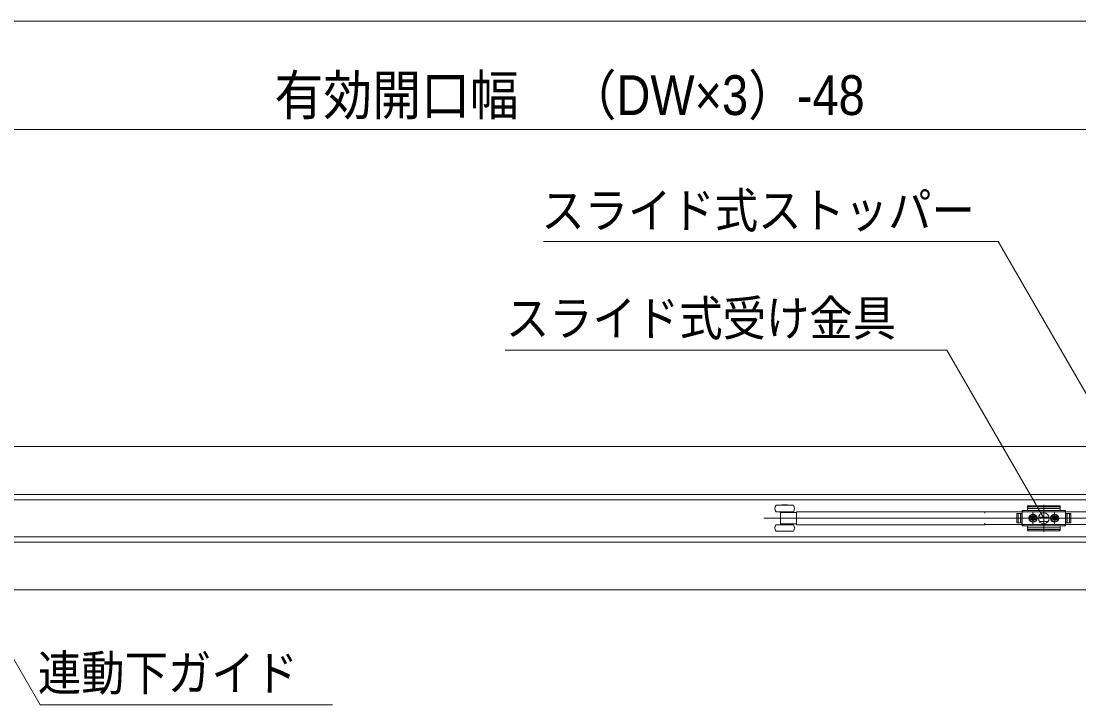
# Model space of a CAD drawing. Units: millimetres, scale not verified. Extents: x -6062 to 6062, y -3045 to 3045.
# Drawn here: x -3117 to -2142, y 1140 to 1770 of the extents above; entities that cross this region are included whole.
import ezdxf
from ezdxf.enums import TextEntityAlignment as Align

# ---------------------------------------------------------------- set-up
doc = ezdxf.new("R2010")
doc.units = ezdxf.units.MM
doc.header["$LTSCALE"] = 20
for name, color, linetype, lineweight in [('0-0_2寸法-1', 7, 'Continuous', 9), ('0-2_2寸法-3', 7, 'Continuous', 9), ('0-3_3一般', 7, 'Continuous', 9)]:
    doc.layers.add(name, color=color, linetype=linetype, lineweight=lineweight)
doc.styles.add('ＭＳ ゴシック', font='')
doc.styles.add('ＭＳ Ｐゴシック', font='')
doc.styles.get('ＭＳ ゴシック').set_extended_font_data('MS Gothic')
doc.styles.get('ＭＳ Ｐゴシック').set_extended_font_data('MS PGothic')

# ---------------------------------------------------------------- blocks, each defined once
blk = doc.blocks.new('グループ-133')
at = {"layer": '0-3_3一般'}
for p, q in [((-75990, 26676.9), (19030, 26676.9)), ((-75990, 26676.9), (19030, 26676.9)), ((-12401.2, 26476.9), (-12676, 26476.9)), ((-12401.2, 26356.9), (-12676, 26356.9)), ((-12596, 26325.5), (-12596, 26325.3)), ((-12596, 26148.4), (-12596, 26325.3)), ((-12591, 26356.9), (-12591, 26342.9)), ((-12591, 26342.9), (-12584.8, 26342.9)), ((-12584.8, 26342.9), (-12570.1, 26342.9)), ((-12570.1, 26342.9), (-12516, 26342.9)), ((-12466, 26484.9), (-12566, 26484.9)), ((-12566, 26484.9), (-12566, 26476.9)), ((-12516, 26342.9), (-12296, 26342.9)), ((-12466, 26476.9), (-12466, 26484.9)), ((-12441, 26342.9), (-12441, 26356.9)), ((-12356, 26476.9), (-12401.2, 26476.9)), ((-12356, 26356.9), (-12401.2, 26356.9)), ((-12296, 26356.9), (-12276, 26356.9)), ((-12296, 26340.2), (-12296, 26356.9)), ((-12296, 26340.2), (-12296, 26322.9)), ((-12296, 26150.9), (-12296, 26322.9)), ((-8830, 26356.9), (-12276, 26356.9)), ((-8830, 26329.9), (-8830, 26356.9)), ((-8238, 26321.9), (-8140, 26321.9)), ((-8238, 26151.9), (-8238, 26321.9)), ((-8140, 26321.9), (-8228, 26321.9)), ((-8214, 26321.9), (-8214, 26151.9)), ((-8168, 26321.9), (-8168, 26151.9)), ((-8164, 26151.9), (-8164, 26321.9)), ((-8120, 26376.9), (-8140, 26356.9)), ((-8140, 26376.9), (-8140, 26321.9)), ((-8050, 26376.9), (-8140, 26376.9)), ((-8140, 26096.9), (-8140, 26376.9)), ((-8140, 26321.9), (-8140, 26366.9)), ((-8140, 26151.9), (-8140, 26321.9)), ((-8130, 26376.9), (-7350, 26376.9)), ((-8040, 26436.1), (-8040, 26456.7)), ((-8040, 26436.1), (-8040, 26386.9)), ((-7440, 26413.9), (-8040, 26413.9)), ((-7450, 26466.7), (-8030, 26466.7)), ((-7450, 26446.1), (-8030, 26446.1)), ((-7940, 26113.9), (-7940, 26358.3)), ((-7940, 26341.9), (-7940, 26131.9)), ((-7740, 26485.4), (-7740, 25989.2)), ((-7740, 26394.2), (-7740, 26073.1)), ((-7540, 26113.9), (-7540, 26358.3)), ((-7540, 26341.9), (-7540, 26131.9)), ((-7440, 26446.1), (-7440, 26456.7)), ((-7440, 26436.1), (-7440, 26446.1)), ((-7440, 26386.9), (-7440, 26436.1)), ((-7340, 26376.9), (-7430, 26376.9)), ((-7340, 26356.9), (-7360, 26376.9)), ((-7340, 26376.9), (-7340, 26096.9)), ((-7340, 26366.9), (-7340, 26321.9)), ((-7340, 26321.9), (-7242, 26321.9)), ((-7340, 26321.9), (-7340, 26151.9)), ((-7340, 26321.9), (-7252, 26321.9)), ((-7316, 26321.9), (-7316, 26151.9)), ((-7312, 26151.9), (-7312, 26321.9)), ((-7266, 26151.9), (-7266, 26321.9)), ((-7242, 26321.9), (-7242, 26151.9)), ((-4778, 26236.9), (-12898, 26236.9)), ((-12596, 26144.9), (-12596, 26145)), ((-12591, 26130.9), (-12591, 26116.9)), ((-12516, 26130.9), (-12570.1, 26130.9)), ((-12296, 26130.9), (-12516, 26130.9)), ((-12441, 26116.9), (-12441, 26130.9)), ((-12296, 26150.9), (-12296, 26133.6)), ((-7203.1, 26236.9), (-8301.1, 26236.9)), ((-8291.7, 26236.9), (-7193.7, 26236.9)), ((-8238, 26311.9), (-8238, 26161.9)), ((-8140, 26151.9), (-8238, 26151.9)), ((-8228, 26151.9), (-8140, 26151.9)), ((-8140, 26106.9), (-8140, 26151.9)), ((-8140, 26151.9), (-8140, 26096.9)), ((-8063, 26236.9), (-7815, 26236.9)), ((-8045, 26236.9), (-8025, 26236.9)), ((-8025, 26236.9), (-8005, 26236.9)), ((-8005, 26236.9), (-7835, 26236.9)), ((-7984, 26236.9), (-7896, 26236.9)), ((-7980.1, 26245.5), (-7960.5, 26246.6)), ((-7959.8, 26242.9), (-7980.1, 26245.5)), ((-7959.8, 26230.8), (-7980.1, 26228.3)), ((-7980.1, 26228.3), (-7960.5, 26227.2)), ((-7960.5, 26246.6), (-7953.2, 26250)), ((-7956.7, 26242.9), (-7960.5, 26246.6)), ((-7956.7, 26230.9), (-7960.5, 26227.2)), ((-7960.5, 26227.2), (-7953.2, 26223.7)), ((-7956.7, 26242.9), (-7959.8, 26242.9)), ((-7956.7, 26230.9), (-7959.8, 26230.8)), ((-7949.4, 26246.3), (-7956.7, 26242.9)), ((-7949.4, 26227.5), (-7956.7, 26230.9)), ((-7949.7, 26257.4), (-7953.2, 26250)), ((-7953.2, 26250), (-7949.4, 26246.3)), ((-7953.2, 26223.7), (-7949.4, 26227.5)), ((-7949.7, 26216.4), (-7953.2, 26223.7)), ((-7948.6, 26277.1), (-7949.7, 26257.4)), ((-7946, 26253.6), (-7949.7, 26257.4)), ((-7946, 26220.1), (-7949.7, 26216.4)), ((-7948.6, 26196.7), (-7949.7, 26216.4)), ((-7949.4, 26246.3), (-7946, 26253.6)), ((-7949.4, 26227.5), (-7946, 26220.1)), ((-7946.1, 26256.7), (-7948.6, 26277.1)), ((-7946.1, 26217.1), (-7948.6, 26196.7)), ((-7946, 26253.6), (-7946.1, 26256.7)), ((-7946, 26220.1), (-7946.1, 26217.1)), ((-7940, 26313.4), (-7940, 26161.5)), ((-7940, 26192.9), (-7940, 26280.9)), ((-7934, 26253.6), (-7930.3, 26257.4)), ((-7934, 26253.6), (-7933.9, 26256.7)), ((-7930.6, 26246.3), (-7934, 26253.6)), ((-7930.6, 26227.5), (-7934, 26220.1)), ((-7934, 26220.1), (-7933.9, 26217.1)), ((-7934, 26220.1), (-7930.3, 26216.4)), ((-7933.9, 26256.7), (-7931.4, 26277.1)), ((-7933.9, 26217.1), (-7931.4, 26196.7)), ((-7931.4, 26277.1), (-7930.3, 26257.4)), ((-7931.4, 26196.7), (-7930.3, 26216.4)), ((-7926.8, 26250), (-7930.6, 26246.3)), ((-7930.6, 26246.3), (-7923.3, 26242.9)), ((-7930.6, 26227.5), (-7923.3, 26230.9)), ((-7926.8, 26223.7), (-7930.6, 26227.5)), ((-7930.3, 26257.4), (-7926.8, 26250)), ((-7930.3, 26216.4), (-7926.8, 26223.7)), ((-7919.5, 26246.6), (-7926.8, 26250)), ((-7919.5, 26227.2), (-7926.8, 26223.7)), ((-7923.3, 26242.9), (-7919.5, 26246.6)), ((-7923.3, 26242.9), (-7920.2, 26242.9)), ((-7923.3, 26230.9), (-7920.2, 26230.8)), ((-7923.3, 26230.9), (-7919.5, 26227.2)), ((-7920.2, 26242.9), (-7899.9, 26245.5)), ((-7920.2, 26230.8), (-7899.9, 26228.3)), ((-7899.9, 26245.5), (-7919.5, 26246.6)), ((-7899.9, 26228.3), (-7919.5, 26227.2)), ((-7663, 26236.9), (-7415, 26236.9)), ((-7645, 26236.9), (-7625, 26236.9)), ((-7625, 26236.9), (-7605, 26236.9)), ((-7605, 26236.9), (-7435, 26236.9)), ((-7584, 26236.9), (-7496, 26236.9)), ((-7556.7, 26242.9), (-7559.8, 26242.9)), ((-7556.7, 26230.9), (-7559.8, 26230.8)), ((-7540, 26192.9), (-7540, 26280.9)), ((-7523.3, 26242.9), (-7520.2, 26242.9)), ((-7523.3, 26230.9), (-7520.2, 26230.8)), ((-7242, 26151.9), (-7340, 26151.9)), ((-7340, 26151.9), (-7340, 26106.9)), ((-7252, 26151.9), (-7340, 26151.9)), ((-7242, 26161.9), (-7242, 26311.9)), ((-12676, 26116.9), (-12356, 26116.9)), ((-12676, 25996.9), (-12356, 25996.9)), ((-8810, 26119.9), (-8830, 26119.9)), ((-6130, 26119.9), (-8810, 26119.9)), ((-8140, 26116.9), (-8120, 26096.9)), ((-8140, 26096.9), (-8050, 26096.9)), ((-7350, 26096.9), (-8130, 26096.9)), ((-8040, 26086.9), (-8040, 26037.7)), ((-8040, 26059.9), (-7440, 26059.9)), ((-8040, 26037.7), (-8040, 26027.7)), ((-8040, 26027.7), (-8040, 26017.1)), ((-8030, 26027.7), (-7450, 26027.7)), ((-8030, 26007.1), (-7450, 26007.1)), ((-7440, 26037.7), (-7440, 26086.9)), ((-7440, 26037.7), (-7440, 26027.7)), ((-7440, 26017.1), (-7440, 26027.7)), ((-7430, 26096.9), (-7340, 26096.9)), ((-7360, 26096.9), (-7340, 26116.9)), ((-75990, 25796.9), (19030, 25796.9)), ((-75990, 24916.9), (19030, 24916.9))]:
    blk.add_line(p, q, dxfattribs=at)
for points in [[(-75990, 26676.9), (-75990, 27556.9), (19030, 27556.9), (19030, 26676.9)], [(-12596, 26328.9), (-12596, 26329), (-12596, 26329), (-12596, 26329.1), (-12596, 26329.1), (-12596, 26329.2), (-12596, 26329.2), (-12596, 26329.2), (-12596, 26329.2), (-12596, 26329.2), (-12596, 26329.2), (-12596, 26329.2), (-12596, 26329.1), (-12596, 26329.1), (-12596, 26329), (-12596, 26328.9), (-12596, 26328.9), (-12596, 26328.8), (-12596, 26328.7), (-12596, 26328.5), (-12596, 26328.4), (-12596, 26328.3), (-12596, 26328.1), (-12596, 26328), (-12596, 26327.8), (-12596, 26327.7), (-12596, 26327.5), (-12596, 26327.4), (-12596, 26327.2), (-12596, 26327.1), (-12596, 26326.9), (-12596, 26326.7), (-12596, 26326.6), (-12596, 26326.4), (-12596, 26326.3), (-12596, 26326.1), (-12596, 26326), (-12596, 26325.8), (-12596, 26325.7), (-12596, 26325.5)], [(-8830, 26353.9), (-8810, 26353.9), (-6130, 26353.9), (-6110, 26353.9), (-6110, 26329.9), (-6110, 26143.9)], [(-12596, 26148.4), (-12596, 26148.3), (-12596, 26148.1), (-12596, 26148), (-12596, 26147.8), (-12596, 26147.7), (-12596, 26147.5), (-12596, 26147.4), (-12596, 26147.2), (-12596, 26147.1), (-12596, 26146.9), (-12596, 26146.8), (-12596, 26146.6), (-12596, 26146.4), (-12596, 26146.3), (-12596, 26146.1), (-12596, 26146), (-12596, 26145.8), (-12596, 26145.7), (-12596, 26145.5), (-12596, 26145.4), (-12596, 26145.3), (-12596, 26145.2), (-12596, 26145.1), (-12596, 26145), (-12596, 26144.9), (-12596, 26144.8), (-12596, 26144.8), (-12596, 26144.7), (-12596, 26144.7), (-12596, 26144.7), (-12596, 26144.6), (-12596, 26144.6), (-12596, 26144.6), (-12596, 26144.7), (-12596, 26144.7), (-12596, 26144.7), (-12596, 26144.8), (-12596, 26144.8), (-12596, 26144.9)], [(-12570.1, 26130.9), (-12584.8, 26130.9), (-12591, 26130.9)], [(-12276, 26116.9), (-12296, 26116.9), (-12296, 26133.6)], [(-12276, 26116.9), (-8830, 26116.9), (-8830, 26143.9)], [(-7559.8, 26242.9), (-7580.1, 26245.5), (-7560.5, 26246.6)], [(-7559.8, 26230.8), (-7580.1, 26228.3), (-7560.5, 26227.2)], [(-7549.4, 26246.3), (-7556.7, 26242.9), (-7560.5, 26246.6), (-7553.2, 26250)], [(-7549.4, 26227.5), (-7546, 26220.1), (-7549.7, 26216.4), (-7553.2, 26223.7)], [(-7546, 26253.6), (-7546.1, 26256.7), (-7548.6, 26277.1), (-7549.7, 26257.4)], [(-7546, 26220.1), (-7546.1, 26217.1), (-7548.6, 26196.7), (-7549.7, 26216.4)], [(-7534, 26253.6), (-7533.9, 26256.7), (-7531.4, 26277.1), (-7530.3, 26257.4)], [(-7530.6, 26246.3), (-7534, 26253.6), (-7530.3, 26257.4), (-7526.8, 26250)], [(-7534, 26220.1), (-7533.9, 26217.1), (-7531.4, 26196.7), (-7530.3, 26216.4)], [(-7530.6, 26227.5), (-7523.3, 26230.9), (-7519.5, 26227.2), (-7526.8, 26223.7)], [(-7520.2, 26242.9), (-7499.9, 26245.5), (-7519.5, 26246.6)], [(-7520.2, 26230.8), (-7499.9, 26228.3), (-7519.5, 26227.2)], [(-75990, 24916.9), (-75990, 25796.9), (19030, 25796.9), (19030, 24916.9)]]:
    blk.add_lwpolyline(points, dxfattribs=at)
for points in [[(-4958, 25896.9), (-28322, 25896.9), (-28322, 26576.9), (-4958, 26576.9)], [(-7549.4, 26227.5), (-7556.7, 26230.9), (-7560.5, 26227.2), (-7553.2, 26223.7)], [(-7549.4, 26246.3), (-7546, 26253.6), (-7549.7, 26257.4), (-7553.2, 26250)], [(-7530.6, 26227.5), (-7534, 26220.1), (-7530.3, 26216.4), (-7526.8, 26223.7)], [(-7530.6, 26246.3), (-7523.3, 26242.9), (-7519.5, 26246.6), (-7526.8, 26250)]]:
    blk.add_lwpolyline(points, close=True, dxfattribs=at)
for centre, radius in [((-7940, 26236.9), 75), ((-7940, 26236.9), 65), ((-7940, 26236.9), 42), ((-7940, 26236.9), 40), ((-7940, 26236.9), 40), ((-7940, 26236.9), 32.4), ((-7940, 26236.9), 30), ((-7540, 26236.9), 75), ((-7540, 26236.9), 65), ((-7540, 26236.9), 42), ((-7540, 26236.9), 40), ((-7540, 26236.9), 40), ((-7540, 26236.9), 32.4), ((-7540, 26236.9), 30)]:
    blk.add_circle(centre, radius, dxfattribs=at)
for centre, radius, start, end in [((-12596, 26416.9), 100, 143.1301, 216.8699), ((-12576, 26329.6), 20, 137.45665, 180.25028), ((-12436, 26416.9), 100, 323.1301, 36.8699), ((-8228, 26311.9), 10, 90, 180), ((-8130, 26366.9), 10, 90, 180), ((-8050, 26386.9), 10, 270, 0), ((-8030, 26456.7), 10, 90, 180), ((-8030, 26436.1), 10, 90, 180), ((-7450, 26456.7), 10, 0, 90), ((-7450, 26436.1), 10, 0, 90), ((-7430, 26386.9), 10, 180, 270), ((-7350, 26366.9), 10, 0, 90), ((-7252, 26311.9), 10, 0, 90), ((-12576, 26144.2), 20, 179.75095, 224.06049), ((-8228, 26161.9), 10, 180, 270), ((-7935, 26236.9), 46, 169.19486, 180), ((-7935, 26236.9), 46, 180, 190.80514), ((-7940, 26236.9), 20.7, 162.98773, 197.01227), ((-7940, 26231.9), 46, 79.19486, 100.80514), ((-7940, 26241.8), 46, 259.19486, 280.80514), ((-7940, 26236.9), 20.7, 72.98773, 107.01227), ((-7940, 26236.9), 20.7, 252.98773, 287.01227), ((-7940, 26236.9), 20.7, 342.98773, 17.01227), ((-7945, 26236.9), 46, 0, 10.80514), ((-7945, 26236.9), 46, 349.19486, 0), ((-7535, 26236.9), 46, 169.19486, 180), ((-7535, 26236.9), 46, 180, 190.80514), ((-7540, 26236.9), 20.7, 162.98773, 197.01227), ((-7540, 26231.9), 46, 79.19486, 100.80514), ((-7540, 26241.8), 46, 259.19486, 280.80514), ((-7540, 26236.9), 20.7, 72.98773, 107.01227), ((-7540, 26236.9), 20.7, 252.98773, 287.01227), ((-7540, 26236.9), 20.7, 342.98773, 17.01227), ((-7545, 26236.9), 46, 0, 10.80514), ((-7545, 26236.9), 46, 349.19486, 0), ((-7252, 26161.9), 10, 270, 0), ((-12596, 26056.9), 100, 143.1301, 216.8699), ((-12436, 26056.9), 100, 323.1301, 36.8699), ((-8130, 26106.9), 10, 180, 270), ((-8050, 26086.9), 10, 0, 90), ((-8030, 26037.7), 10, 180, 270), ((-8030, 26017.1), 10, 180, 270), ((-7450, 26037.7), 10, 270, 0), ((-7450, 26017.1), 10, 270, 0), ((-7430, 26086.9), 10, 90, 180), ((-7350, 26106.9), 10, 270, 0)]:
    blk.add_arc(centre, radius, start, end, dxfattribs=at)
blk = doc.blocks.new('グループ-134')
at = {"layer": '0-3_3一般'}
blk.add_blockref('グループ-133', (0, 0), dxfattribs=at)

msp = doc.modelspace()

# ---------------------------------------------------------------- linework, layer by layer
at = {"layer": '0-0_2寸法-1'}
for p, q in [((-5574.79, 1770), (-848.21, 1770)), ((-4374.79, 1670), (-848.21, 1670))]:
    msp.add_line(p, q, dxfattribs=at)
at = {"layer": '0-2_2寸法-3'}
for p, q in [((-2174.33, 1316.84), (-2174.67, 1316.84)), ((-2174.33, 1316.84), (-2174.67, 1316.84)), ((-2169.61, 1312.84), (-2179.39, 1312.84)), ((-2170.5, 1308.84), (-2178.5, 1308.84))]:
    msp.add_line(p, q, dxfattribs=at)
for points in [[(-2069.25, 1311.84), (-2216.47, 1566.84), (-2635.7, 1566.84)], [(-2174.5, 1311.84), (-2263.99, 1466.84), (-2670.87, 1466.84)], [(-3211.5, 1333.84), (-3099.49, 1139.84), (-2830.17, 1139.84)]]:
    msp.add_lwpolyline(points, dxfattribs=at)
msp.add_circle((-2174.5, 1311.84), 5.01, dxfattribs=at)
msp.add_circle((-2174.5, 1311.84), 5.01, dxfattribs=at)

# ---------------------------------------------------------------- block references
at = {"layer": '0-3_3一般', "xscale": 0.05, "yscale": 0.05}
msp.add_blockref('グループ-134', (-1787.5, 0), dxfattribs=at)

# ---------------------------------------------------------------- texts
at = {"layer": '0-0_2寸法-1', "style": 'ＭＳ Ｐゴシック', "width": 0.9}
msp.add_text('有効開口幅\u3000（DW×3）-48', height=36.69, dxfattribs=at).set_placement((-2883.56, 1672.45), align=Align.BOTTOM_LEFT)
at = {"layer": '0-2_2寸法-3', "style": 'ＭＳ ゴシック', "width": 0.9}
for s, p in [('スライド式ストッパー', (-2637.63, 1569.61)), ('スライド式受け金具', (-2670.29, 1470.19)), ('連動下ガイド', (-3101.59, 1143.19))]:
    msp.add_text(s, height=32.55, dxfattribs=at).set_placement(p, align=Align.BOTTOM_LEFT)

doc.saveas('drawing.dxf')
